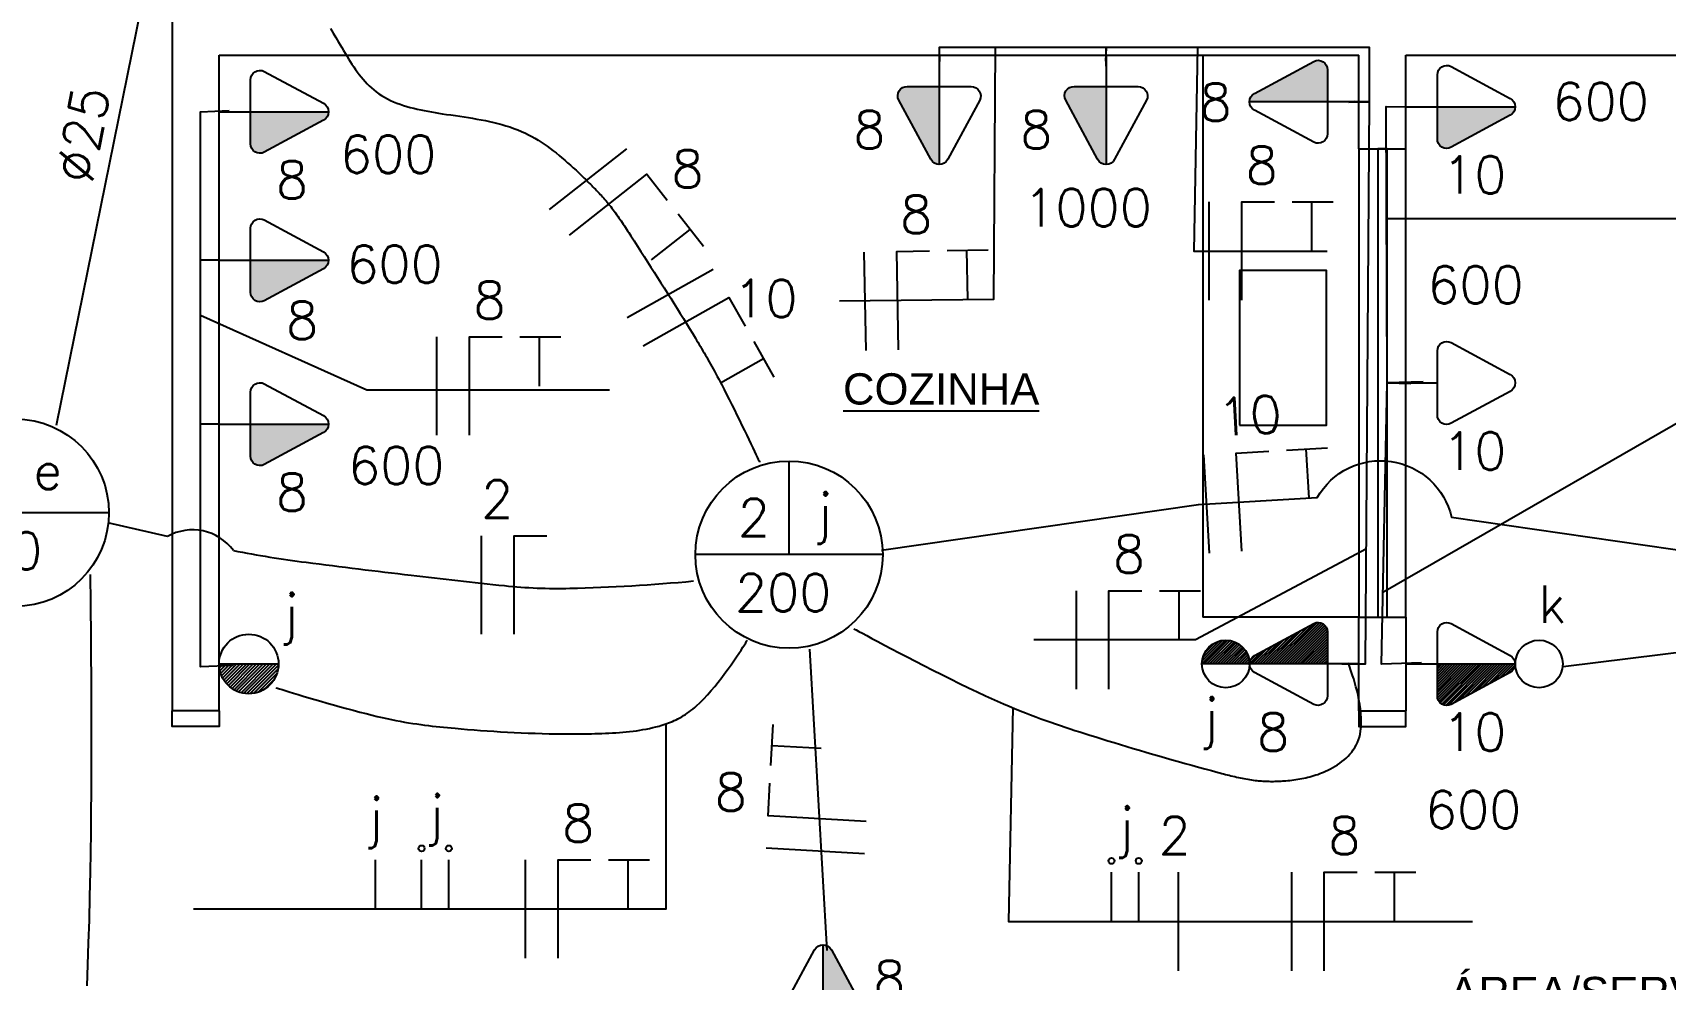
# Model space of a CAD drawing. Header units: millimetres. Extents: x 37 to 167, y 28 to 58.
# Drawn here: x 44.75 to 49.98, y 43.42 to 46.45 of the extents above; entities that cross this region are included whole.
import ezdxf

# ---------------------------------------------------------------- set-up
doc = ezdxf.new("R2010")
doc.units = ezdxf.units.MM
for name, color, linetype in [('ARQ-Banho_Cozinha_Serviço', 8, 'Continuous'), ('ELE-ELETRODUTOS', 5, 'Continuous'), ('ELE-FIAÇÃO', 10, 'Continuous'), ('ELE-PONTO_ELÉTRICO', 14, 'Continuous'), ('ESQUADRIAS', 9, 'Continuous'), ('PAREDE', 8, 'Continuous'), ('PAREDE-BAIXA', 9, 'Continuous'), ('TXT_0', 7, 'Continuous')]:
    doc.layers.add(name, color=color, linetype=linetype)
doc.styles.add('ADITIVOCAD', font='RomanS')
doc.styles.get("Standard").update_dxf_attribs({"font": 'Arial'})
pattern_1 = [(45, (14.318479, 8.071904), (-0.0035355339, 0.0035355339), [])]

# ---------------------------------------------------------------- blocks, each defined once
blk = doc.blocks.new('ADC_JPL')
at = {"linetype": 'ByBlock', "flags": 128}
blk.add_lwpolyline([(0, -0.015), (1, -0.015), (1, 0.015), (0, 0.015)], close=True, dxfattribs=at)
at = {"flags": 8}
blk.add_attdef('$JANELA', (0.5, 0.2002), '', height=0.09, dxfattribs=at)
blk = doc.blocks.new('ADCE_LINCT')
for p, q in [((0, 0), (0, 0.2499)), ((0.2499, 0), (-0.2499, 0))]:
    blk.add_line(p, q)
blk.add_circle((0, 0), 0.2499)
at = {"flags": 8}
for tag, p in [('$A', (-0.089, 0.0992)), ('$B', (0.0909, 0.096)), ('$C', (-0.0013, -0.1014))]:
    blk.add_attdef(tag, p, '', height=0.1, dxfattribs=at)
blk = doc.blocks.new('ADCE_TM_2P')
blk.add_hatch(color=256).paths.add_polyline_path([(0.0842, 0), (0.0842, -0.0869), (0.0847, -0.0907), (0.0857, -0.0945), (0.0873, -0.098), (0.0894, -0.1012), (0.092, -0.1041), (0.095, -0.1065), (0.0984, -0.1085), (0.102, -0.1098), (0.1058, -0.1106), (0.1096, -0.1108), (0.1135, -0.1104), (0.1172, -0.1094), (0.1207, -0.1079), (0.2784, -0.0226), (0.2817, -0.0204), (0.2846, -0.0178), (0.2871, -0.0148), (0.2892, -0.0114), (0.2906, -0.0078), (0.2915, -0.0039), (0.2918, 0)])
blk.add_line((0.0842, 0), (0.2918, 0))
at = {"flags": 128}
blk.add_lwpolyline([(0, 0), (0.0842, 0), (0.0842, 0.0853, -0.5575), (0.1207, 0.1079), (0.2784, 0.0226, -0.5959), (0.2784, -0.0226), (0.1207, -0.1079, -0.5789), (0.0842, -0.0853), (0.0842, 0)], format="xyb", dxfattribs=at)
at = {"flags": 8}
for tag, p in [('$C', (0.1994, 0.3183)), ('$A', (0.1994, -0.1817))]:
    blk.add_attdef(tag, p, '', height=0.09, dxfattribs=at)
blk = doc.blocks.new('ADCE_TM-IT3W')
h = blk.add_hatch()
h.set_pattern_fill('_U', color=256, scale=0.005, angle=45, style=0, pattern_type=2)
h.set_pattern_definition(pattern_1)
h.paths.add_polyline_path([(0.0842, 0), (0.0842, -0.0869), (0.0847, -0.0907), (0.0857, -0.0945), (0.0873, -0.098), (0.0894, -0.1012), (0.092, -0.1041), (0.095, -0.1065), (0.0984, -0.1085), (0.102, -0.1098), (0.1058, -0.1106), (0.1096, -0.1108), (0.1135, -0.1104), (0.1172, -0.1094), (0.1207, -0.1079), (0.2784, -0.0226), (0.2817, -0.0204), (0.2846, -0.0178), (0.2871, -0.0148), (0.2892, -0.0114), (0.2906, -0.0078), (0.2915, -0.0039), (0.2915, 0)])
h = blk.add_hatch()
h.set_pattern_fill('_U', color=256, scale=0.005, angle=45, style=0, pattern_type=2)
h.set_pattern_definition(pattern_1)
h.paths.add_polyline_path([(0.4189, 0), (0.2918, 0), (0.2925, -0.009), (0.2944, -0.0179), (0.2976, -0.0264), (0.3019, -0.0344), (0.3074, -0.0416), (0.3138, -0.048), (0.321, -0.0535), (0.329, -0.0578), (0.3375, -0.061), (0.3463, -0.0629), (0.3554, -0.0635), (0.3644, -0.0629), (0.3733, -0.061), (0.3818, -0.0578), (0.3897, -0.0535), (0.397, -0.048), (0.4034, -0.0416), (0.4088, -0.0344), (0.4132, -0.0264), (0.4164, -0.0179), (0.4183, -0.009)])
for p, q in [((0.0842, 0), (0.2918, 0)), ((0.2918, 0), (0.4189, 0))]:
    blk.add_line(p, q)
at = {"flags": 128}
blk.add_lwpolyline([(0, 0), (0.0842, 0), (0.0842, 0.0853, -0.5575), (0.1207, 0.1079), (0.2784, 0.0226, -0.5959), (0.2784, -0.0226), (0.1207, -0.1079, -0.5789), (0.0842, -0.0853), (0.0842, 0)], format="xyb", dxfattribs=at)
blk.add_circle((0.3554, 0), 0.0635)
at = {"flags": 8}
for tag, p in [('$C', (0.1994, 0.3183)), ('$B', (0.3992, 0.1595)), ('$A', (0.1994, -0.1817))]:
    blk.add_attdef(tag, p, '', height=0.09, dxfattribs=at)
blk = doc.blocks.new('ADCE_INT3W')
h = blk.add_hatch()
h.set_pattern_fill('_U', color=256, scale=0.005, angle=45, style=0, pattern_type=2)
h.set_pattern_definition(pattern_1)
h.paths.add_polyline_path([(0.1271, 0), (0, 0), (0.0006, -0.009), (0.0026, -0.0179), (0.0057, -0.0264), (0.0101, -0.0344), (0.0155, -0.0416), (0.0219, -0.048), (0.0292, -0.0535), (0.0371, -0.0578), (0.0456, -0.061), (0.0545, -0.0629), (0.0635, -0.0635), (0.0726, -0.0629), (0.0815, -0.061), (0.0899, -0.0578), (0.0979, -0.0535), (0.1052, -0.048), (0.1116, -0.0416), (0.117, -0.0344), (0.1214, -0.0264), (0.1245, -0.0179), (0.1264, -0.009)])
blk.add_line((0, 0), (0.1271, 0))
blk.add_circle((0.0635, 0), 0.0635)
at = {"flags": 8}
for tag, p in [('$B', (0.1735, 0.1343)), ('$A', (0.1594, -0.1326))]:
    blk.add_attdef(tag, p, '', height=0.09, dxfattribs=at)
blk = doc.blocks.new('ADCE_TB_2P')
at = {"flags": 128}
blk.add_lwpolyline([(0, 0), (0.0842, 0), (0.0842, 0.0853, -0.5575), (0.1207, 0.1079), (0.2784, 0.0226, -0.5959), (0.2784, -0.0226), (0.1207, -0.1079, -0.5789), (0.0842, -0.0853), (0.0842, 0)], format="xyb", dxfattribs=at)
at = {"flags": 8}
for tag, p in [('$C', (0.1994, 0.3183)), ('$A', (0.1994, -0.1817))]:
    blk.add_attdef(tag, p, '', height=0.09, dxfattribs=at)
blk = doc.blocks.new('ADCE_TM-IT1')
h = blk.add_hatch()
h.set_pattern_fill('_U', color=256, scale=0.005, angle=45, style=0, pattern_type=2)
h.set_pattern_definition(pattern_1)
h.paths.add_polyline_path([(0.0842, 0), (0.0842, -0.0869), (0.0847, -0.0907), (0.0857, -0.0945), (0.0873, -0.098), (0.0894, -0.1012), (0.092, -0.1041), (0.095, -0.1065), (0.0984, -0.1085), (0.102, -0.1098), (0.1058, -0.1106), (0.1096, -0.1108), (0.1135, -0.1104), (0.1172, -0.1094), (0.1207, -0.1079), (0.2784, -0.0226), (0.2817, -0.0204), (0.2846, -0.0178), (0.2871, -0.0148), (0.2892, -0.0114), (0.2906, -0.0078), (0.2915, -0.0039), (0.2915, 0)])
blk.add_line((0.0842, 0), (0.2918, 0))
at = {"flags": 128}
blk.add_lwpolyline([(0, 0), (0.0842, 0), (0.0842, 0.0853, -0.5575), (0.1207, 0.1079), (0.2784, 0.0226, -0.5959), (0.2784, -0.0226), (0.1207, -0.1079, -0.5789), (0.0842, -0.0853), (0.0842, 0)], format="xyb", dxfattribs=at)
blk.add_circle((0.3554, 0), 0.0635)
at = {"flags": 8}
for tag, p in [('$C', (0.1994, 0.3183)), ('$B', (0.3992, 0.1595)), ('$A', (0.1994, -0.1817))]:
    blk.add_attdef(tag, p, '', height=0.09, dxfattribs=at)
blk = doc.blocks.new('ADCE_FN')
at = {"flags": 128}
for points in [[(-0.0495, -0.15), (-0.0495, 0.15)], [(0.0495, -0.15), (0.0495, 0.15), (0.1495, 0.15)]]:
    blk.add_lwpolyline(points, dxfattribs=at)
at = {"flags": 8}
blk.add_attdef('A', (-0.043, 0.212), '', height=0.1, dxfattribs=at)
blk = doc.blocks.new('ADCE_FNT')
at = {"flags": 128}
for points in [[(-0.1565, -0.15), (-0.1565, 0.15)], [(-0.0575, -0.15), (-0.0575, 0.15), (0.0425, 0.15)], [(0.0965, 0.15), (0.2215, 0.15)], [(0.1565, 0), (0.1565, 0.15)]]:
    blk.add_lwpolyline(points, dxfattribs=at)
at = {"flags": 8}
blk.add_attdef('A', (-0.0374, 0.212), '', height=0.1, dxfattribs=at)
blk = doc.blocks.new('ADCE_RP')
at = {"flags": 128}
for points in [[(-0.0416, 0), (-0.0416, 0.15)], [(0.0416, 0), (0.0416, 0.15)]]:
    blk.add_lwpolyline(points, dxfattribs=at)
for centre in [(-0.0413, 0.1848), (0.0419, 0.1848)]:
    blk.add_circle(centre, 0.00924)
at = {"flags": 8}
blk.add_attdef('B', (-0.0008, 0.2701), '', height=0.1, dxfattribs=at)
blk = doc.blocks.new('ADCE_F')
at = {"flags": 128}
blk.add_lwpolyline([(0, -0.15), (0, 0.15)], dxfattribs=at)
at = {"flags": 8}
blk.add_attdef('A', (-0.0066, 0.262), '', height=0.1, dxfattribs=at)
blk = doc.blocks.new('ADCE_R')
at = {"flags": 128}
blk.add_lwpolyline([(0, 0), (0, 0.15)], dxfattribs=at)
at = {"flags": 8}
blk.add_attdef('B', (-0.0041, 0.262), '', height=0.1, dxfattribs=at)

msp = doc.modelspace()

# ---------------------------------------------------------------- linework, layer by layer
msp.add_line((45.3485, 44.2751), (45.1985, 44.2751))
at = {"layer": 'ARQ-Banho_Cozinha_Serviço'}
for p in [(48.4985, 46.3751), (48.9985, 44.5751)]:
    msp.add_line(p, (48.4985, 44.5751), dxfattribs=at)
at = {"layer": 'ARQ-Banho_Cozinha_Serviço', "flags": 128}
msp.add_lwpolyline([(48.6155, 45.1894), (48.8947, 45.1894), (48.8947, 45.6851), (48.6155, 45.6851)], close=True, dxfattribs=at)
at = {"layer": 'ELE-ELETRODUTOS'}
for p, q in [((45.3485, 45.7177), (45.2894, 45.7177)), ((45.3485, 45.1931), (45.2894, 45.1931)), ((45.183, 44.8331), (44.9925, 44.8773))]:
    msp.add_line(p, q, dxfattribs=at)
at = {"layer": 'ELE-ELETRODUTOS', "flags": 128}
for points in [[(45.1392, 46.7299), (44.8272, 45.1885)], [(45.7049, 46.4595), (45.7136, 46.4453), (45.7223, 46.431), (45.7309, 46.4167), (45.7309, 46.4167), (45.7362, 46.4077), (45.7415, 46.3987), (45.7468, 46.3898), (45.7522, 46.3808), (45.7576, 46.372), (45.763, 46.3632), (45.7684, 46.3545), (45.774, 46.3459), (45.7796, 46.3374), (45.7853, 46.329), (45.7912, 46.3209), (45.7972, 46.3129), (45.8033, 46.305), (45.8095, 46.2974), (45.816, 46.2901), (45.8226, 46.283), (45.8295, 46.2761), (45.8365, 46.2695), (45.8438, 46.2633), (45.8513, 46.2573), (45.86, 46.2511), (45.869, 46.2452), (45.8782, 46.2397), (45.8878, 46.2346), (45.8976, 46.2299), (45.9076, 46.2254), (45.9178, 46.2213), (45.9283, 46.2175), (45.9389, 46.2139), (45.9497, 46.2106), (45.9607, 46.2075), (45.9717, 46.2046), (45.9829, 46.2019), (45.9942, 46.1995), (46.0056, 46.1971), (46.017, 46.1949), (46.0285, 46.1929), (46.04, 46.1909), (46.0515, 46.189), (46.063, 46.1872), (46.0771, 46.1851), (46.0911, 46.183), (46.1051, 46.1809), (46.1191, 46.1788), (46.133, 46.1767), (46.1468, 46.1746), (46.1605, 46.1724), (46.1742, 46.17), (46.1877, 46.1676), (46.2012, 46.1649), (46.2146, 46.1621), (46.2279, 46.1592), (46.241, 46.1559), (46.254, 46.1524), (46.2669, 46.1487), (46.2797, 46.1446), (46.2923, 46.1402), (46.3048, 46.1355), (46.3171, 46.1303), (46.3292, 46.1248), (46.3396, 46.1196), (46.3499, 46.1142), (46.36, 46.1084), (46.3701, 46.1024), (46.38, 46.0961), (46.3898, 46.0896), (46.3995, 46.0828), (46.4091, 46.0758), (46.4186, 46.0686), (46.428, 46.0613), (46.4373, 46.0537), (46.4465, 46.046), (46.4557, 46.0382), (46.4647, 46.0303), (46.4737, 46.0222), (46.4826, 46.0141), (46.4915, 46.0059), (46.5002, 45.9976), (46.5089, 45.9893), (46.5176, 45.981), (46.5217, 45.9771), (46.5257, 45.9731), (46.5298, 45.9691), (46.5338, 45.9652), (46.5378, 45.9612), (46.5418, 45.9572), (46.5458, 45.9532), (46.5497, 45.9492), (46.5537, 45.9452), (46.5576, 45.9411), (46.5614, 45.9371), (46.5653, 45.933), (46.5691, 45.9289), (46.5729, 45.9248), (46.5766, 45.9206), (46.5803, 45.9164), (46.584, 45.9122), (46.5876, 45.908), (46.5912, 45.9037), (46.5948, 45.8994), (46.5987, 45.8946), (46.6026, 45.8896), (46.6064, 45.8847), (46.6102, 45.8797), (46.614, 45.8747), (46.6177, 45.8696), (46.6214, 45.8645), (46.625, 45.8594), (46.6287, 45.8542), (46.6322, 45.8491), (46.6358, 45.8438), (46.6393, 45.8386), (46.6429, 45.8334), (46.6464, 45.8281), (46.6499, 45.8228), (46.6533, 45.8175), (46.6568, 45.8121), (46.6603, 45.8068), (46.6637, 45.8014), (46.6672, 45.7961), (46.6779, 45.7796), (46.6886, 45.763), (46.6993, 45.7463), (46.71, 45.7296), (46.7207, 45.7129), (46.7314, 45.6962), (46.7421, 45.6794), (46.7527, 45.6627), (46.7633, 45.646), (46.7739, 45.6294), (46.7843, 45.6128), (46.7947, 45.5963), (46.805, 45.5799), (46.8152, 45.5636), (46.8253, 45.5474), (46.8352, 45.5313), (46.8451, 45.5154), (46.8547, 45.4996), (46.8642, 45.484), (46.8736, 45.4686), (46.8777, 45.4619), (46.8817, 45.4551), (46.8858, 45.4484), (46.8898, 45.4417), (46.8938, 45.4349), (46.8978, 45.4281), (46.9018, 45.4212), (46.9058, 45.4143), (46.9099, 45.4073), (46.914, 45.4001), (46.9181, 45.3929), (46.9222, 45.3855), (46.9265, 45.3779), (46.9307, 45.3702), (46.935, 45.3623), (46.9394, 45.3542), (46.9439, 45.3458), (46.9485, 45.3373), (46.9531, 45.3284), (46.9579, 45.3193), (46.9657, 45.3041), (46.9738, 45.2882), (46.982, 45.2719), (46.9903, 45.2553), (46.9986, 45.2386), (47.0069, 45.2219), (47.015, 45.2053), (47.0229, 45.189), (47.0306, 45.1731), (47.038, 45.1579), (47.0449, 45.1434), (47.0515, 45.1298), (47.0575, 45.1172), (47.0629, 45.1058), (47.0676, 45.0958), (47.0717, 45.0872), (47.075, 45.0803), (47.0774, 45.0752), (47.0789, 45.072), (47.0794, 45.071)], [(48.1895, 46.3397), (48.1895, 46.3987), (47.6546, 46.3996), (47.6556, 46.3547)], [(48.9665, 46.2237), (49.0324, 46.2251), (49.0324, 46.3987), (48.1889, 46.3987), (48.1868, 46.3551)], [(48.9438, 44.4257), (49.0199, 44.4257), (49.0324, 46.2251), (48.9852, 46.2262)], [(45.3948, 44.4206), (45.2894, 44.4161), (45.2894, 46.1933), (45.381, 46.1979)], [(49.2037, 45.3286), (49.0885, 45.3251), (49.0855, 46.2106), (49.1692, 46.2086)], [(49.1987, 44.429), (49.0707, 44.424), (49.0885, 45.3251), (49.1643, 45.3236)], [(44.9358, 44.7118), (44.9359, 44.7079), (44.936, 44.6962), (44.9363, 44.6775), (44.9366, 44.6521), (44.9369, 44.6206), (44.9373, 44.5835), (44.9377, 44.5413), (44.938, 44.4945), (44.9384, 44.4436), (44.9387, 44.3891), (44.939, 44.3316), (44.9392, 44.2715), (44.9393, 44.2093), (44.9392, 44.1456), (44.9391, 44.0808), (44.9388, 44.0155), (44.9383, 43.9501), (44.9377, 43.8853), (44.9369, 43.8214), (44.9358, 43.759), (44.9341, 43.6802), (44.9321, 43.6046), (44.9298, 43.532), (44.9274, 43.462), (44.9249, 43.3945)], [(45.5306, 44.3494), (45.5319, 44.349), (45.5357, 44.3478), (45.5419, 44.3459), (45.5502, 44.3433), (45.5605, 44.34), (45.5727, 44.3363), (45.5865, 44.332), (45.6017, 44.3274), (45.6183, 44.3223), (45.6361, 44.317), (45.6548, 44.3114), (45.6743, 44.3057), (45.6945, 44.2999), (45.7151, 44.294), (45.736, 44.2881), (45.7571, 44.2823), (45.7781, 44.2766), (45.7988, 44.2711), (45.8192, 44.2659), (45.839, 44.261), (45.8551, 44.2572), (45.8706, 44.2536), (45.8857, 44.2503), (45.9004, 44.2472), (45.9147, 44.2444), (45.9287, 44.2417), (45.9423, 44.2392), (45.9556, 44.2369), (45.9687, 44.2348), (45.9815, 44.2329), (45.9942, 44.231), (46.0066, 44.2293), (46.019, 44.2278), (46.0312, 44.2263), (46.0433, 44.2249), (46.0554, 44.2236), (46.0675, 44.2224), (46.0796, 44.2212), (46.0918, 44.2201), (46.104, 44.219), (46.1241, 44.2172), (46.1445, 44.2156), (46.1652, 44.2139), (46.1861, 44.2124), (46.2073, 44.2109), (46.2286, 44.2094), (46.2502, 44.2081), (46.2719, 44.2069), (46.2938, 44.2057), (46.3158, 44.2047), (46.338, 44.2038), (46.3603, 44.203), (46.3827, 44.2023), (46.4051, 44.2018), (46.4277, 44.2014), (46.4503, 44.2011), (46.4729, 44.201), (46.4955, 44.201), (46.5182, 44.2012), (46.5408, 44.2016), (46.5408, 44.2016), (46.5521, 44.2019), (46.5634, 44.2022), (46.5746, 44.2025), (46.5858, 44.203), (46.597, 44.2035), (46.6082, 44.2041), (46.6193, 44.2048), (46.6303, 44.2056), (46.6413, 44.2065), (46.6523, 44.2075), (46.6632, 44.2087), (46.674, 44.21), (46.6847, 44.2114), (46.6954, 44.213), (46.7059, 44.2148), (46.7164, 44.2167), (46.7268, 44.2188), (46.737, 44.2211), (46.7472, 44.2236), (46.7572, 44.2262), (46.7572, 44.2262), (46.7634, 44.228), (46.7696, 44.2299), (46.7758, 44.2319), (46.7819, 44.234), (46.7879, 44.2362), (46.794, 44.2386), (46.8, 44.2411), (46.806, 44.2437), (46.8119, 44.2465), (46.8179, 44.2495), (46.8238, 44.2527), (46.8298, 44.256), (46.8357, 44.2596), (46.8416, 44.2633), (46.8475, 44.2673), (46.8535, 44.2715), (46.8594, 44.276), (46.8654, 44.2807), (46.8714, 44.2857), (46.8774, 44.2909), (46.8891, 44.3019), (46.9009, 44.3138), (46.9127, 44.3264), (46.9244, 44.3396), (46.9358, 44.3533), (46.9471, 44.3672), (46.958, 44.3813), (46.9685, 44.3953), (46.9786, 44.409), (46.9882, 44.4225), (46.9972, 44.4354), (47.0055, 44.4476), (47.0131, 44.4589), (47.0199, 44.4693), (47.0258, 44.4785), (47.0309, 44.4864), (47.0349, 44.4928), (47.0378, 44.4976), (47.0397, 44.5006), (47.0403, 44.5016)], [(47.3814, 44.5379), (47.3832, 44.5369), (47.3885, 44.534), (47.3969, 44.5295), (47.4083, 44.5233), (47.4224, 44.5158), (47.439, 44.5069), (47.4579, 44.4968), (47.4789, 44.4857), (47.5016, 44.4738), (47.5258, 44.4611), (47.5514, 44.4477), (47.5781, 44.4339), (47.6056, 44.4198), (47.6338, 44.4055), (47.6623, 44.3911), (47.691, 44.3769), (47.7196, 44.3628), (47.7479, 44.3491), (47.7756, 44.3359), (47.8026, 44.3234), (47.8223, 44.3144), (47.8414, 44.3059), (47.8601, 44.2977), (47.8783, 44.2899), (47.896, 44.2825), (47.9134, 44.2754), (47.9303, 44.2686), (47.947, 44.2621), (47.9634, 44.2558), (47.9796, 44.2498), (47.9955, 44.244), (48.0113, 44.2384), (48.027, 44.2329), (48.0426, 44.2276), (48.0581, 44.2224), (48.0736, 44.2173), (48.0892, 44.2122), (48.1048, 44.2072), (48.1205, 44.2022), (48.1363, 44.1973), (48.1555, 44.1913), (48.175, 44.1852), (48.1947, 44.1792), (48.2145, 44.1731), (48.2346, 44.167), (48.2549, 44.1609), (48.2753, 44.1548), (48.2958, 44.1487), (48.3165, 44.1426), (48.3373, 44.1365), (48.3581, 44.1305), (48.3791, 44.1245), (48.4, 44.1185), (48.4211, 44.1125), (48.4421, 44.1066), (48.4632, 44.1007), (48.4842, 44.0949), (48.5053, 44.0891), (48.5263, 44.0834), (48.5472, 44.0778), (48.5531, 44.0762), (48.5591, 44.0746), (48.565, 44.0731), (48.5709, 44.0715), (48.5768, 44.07), (48.5828, 44.0685), (48.5887, 44.067), (48.5946, 44.0656), (48.6005, 44.0642), (48.6065, 44.0629), (48.6124, 44.0615), (48.6183, 44.0603), (48.6243, 44.0591), (48.6302, 44.0579), (48.6362, 44.0568), (48.6422, 44.0558), (48.6481, 44.0548), (48.6541, 44.0539), (48.6601, 44.0531), (48.6661, 44.0523), (48.671, 44.0518), (48.6759, 44.0513), (48.6807, 44.0509), (48.6856, 44.0505), (48.6905, 44.0501), (48.6954, 44.0499), (48.7003, 44.0496), (48.7052, 44.0495), (48.7101, 44.0493), (48.715, 44.0492), (48.7199, 44.0492), (48.7248, 44.0492), (48.7297, 44.0493), (48.7346, 44.0494), (48.7395, 44.0495), (48.7444, 44.0498), (48.7493, 44.05), (48.7542, 44.0503), (48.7591, 44.0506), (48.764, 44.051), (48.764, 44.051), (48.7705, 44.0516), (48.7771, 44.0523), (48.7836, 44.053), (48.79, 44.0538), (48.7965, 44.0547), (48.803, 44.0558), (48.8094, 44.0569), (48.8159, 44.0581), (48.8223, 44.0594), (48.8287, 44.0608), (48.835, 44.0623), (48.8414, 44.064), (48.8477, 44.0657), (48.854, 44.0676), (48.8603, 44.0695), (48.8665, 44.0716), (48.8727, 44.0739), (48.8789, 44.0762), (48.885, 44.0787), (48.8912, 44.0813), (48.8991, 44.0849), (48.907, 44.0888), (48.9147, 44.093), (48.9224, 44.0973), (48.9298, 44.102), (48.9371, 44.107), (48.9441, 44.1122), (48.9509, 44.1177), (48.9575, 44.1235), (48.9637, 44.1297), (48.9696, 44.1361), (48.9752, 44.1429), (48.9804, 44.1501), (48.9852, 44.1575), (48.9895, 44.1654), (48.9934, 44.1736), (48.9968, 44.1822), (48.9997, 44.1911), (49.0021, 44.2005), (49.0039, 44.2103), (49.0054, 44.2235), (49.0059, 44.2374), (49.0057, 44.2516), (49.0047, 44.2662), (49.0031, 44.2809), (49.001, 44.2956), (48.9984, 44.3102), (48.9954, 44.3246), (48.9922, 44.3386), (48.9887, 44.3521), (48.9852, 44.3649), (48.9816, 44.377), (48.9782, 44.3881), (48.9749, 44.3982), (48.9718, 44.4071), (48.9692, 44.4147), (48.9669, 44.4208), (48.9652, 44.4254), (48.9641, 44.4282), (48.9637, 44.4292), (48.9637, 44.4292)], [(50.2818, 44.4935), (49.6528, 44.4156)], [(47.2396, 44.4721), (47.2945, 43.5077)]]:
    msp.add_lwpolyline(points, dxfattribs=at)
for points in [[(47.4698, 44.7898), (48.4849, 44.9357), (48.865, 44.9578, -0.6842), (49.2948, 44.8951), (50.0917, 44.7794)], [(45.3946, 44.7885, 0.0176), (45.6275, 44.7505, 0.0024), (45.9634, 44.7094, 0.0028), (46.2626, 44.6759, 0.0327), (46.4717, 44.6674, 0.0172), (46.8678, 44.6908)]]:
    msp.add_lwpolyline(points, format="xyb", dxfattribs=at)
at = {"layer": 'ELE-ELETRODUTOS'}
msp.add_arc((45.2636, 44.6915), 0.1629, 36.538, 119.6637, dxfattribs=at)
at = {"layer": 'ELE-FIAÇÃO', "flags": 128}
for points in [[(47.8335, 46.3993), (47.8284, 45.5921), (47.3347, 45.5869)], [(48.4814, 46.3987), (48.4699, 45.747), (48.8966, 45.747)], [(49.0869, 45.8513), (50.6731, 45.8513)], [(45.2894, 45.5422), (45.8221, 45.3034), (46.5992, 45.3034)], [(49.0753, 44.6552), (50.288, 45.353), (51.4093, 45.353)], [(49.0225, 44.7936), (48.4746, 44.5019), (47.9571, 44.5019)], [(47.8901, 44.2856), (47.8764, 43.6004), (49.3616, 43.6004)], [(46.7795, 44.2322), (46.7795, 43.6403), (45.2672, 43.6403)]]:
    msp.add_lwpolyline(points, dxfattribs=at)
at = {"layer": 'ESQUADRIAS', "flags": 128}
for points in [[(45.3485, 44.2751), (45.3485, 44.2251), (45.1985, 44.2251), (45.1985, 44.2751)], [(48.9985, 44.2751), (48.9985, 44.2251), (49.1485, 44.2251), (49.1485, 44.2751)]]:
    msp.add_lwpolyline(points, dxfattribs=at)
at = {"layer": 'PAREDE'}
for p, q in [((45.1985, 48.4251), (45.1985, 44.2751)), ((45.3485, 46.3751), (48.9985, 46.3751)), ((45.3485, 44.2751), (45.3485, 46.3751)), ((48.9985, 46.0751), (48.9985, 46.3751)), ((49.1485, 46.0751), (49.1485, 46.3751)), ((49.1485, 46.3751), (51.6485, 46.3751)), ((48.9985, 46.0751), (49.1485, 46.0751)), ((48.9985, 44.2751), (48.9985, 44.5751)), ((48.9985, 44.5751), (49.1485, 44.5751)), ((49.1485, 44.5751), (49.1485, 44.2751)), ((48.9985, 44.2751), (49.1485, 44.2751))]:
    msp.add_line(p, q, dxfattribs=at)
at = {"layer": 'PAREDE-BAIXA'}
for p, q in [((48.9985, 46.0751), (48.9985, 44.5751)), ((49.1485, 44.5751), (49.1485, 46.0751))]:
    msp.add_line(p, q, dxfattribs=at)

# ---------------------------------------------------------------- block references
at = {"layer": 'ELE-FIAÇÃO'}
ref = msp.add_blockref('ADCE_FNT', (46.6319, 45.8484), dxfattribs=dict(at, xscale=1.05, yscale=1.05, zscale=1.05, rotation=308.1547))
ref.add_attrib('A', '8', (46.797, 45.9508), dxfattribs={"layer": 'TXT_0', "height": 0.12, "style": 'ADITIVOCAD'})
ref = msp.add_blockref('ADCE_FNT', (48.6833, 45.747), dxfattribs=dict(at, xscale=1.05, yscale=1.05, zscale=1.05))
ref.add_attrib('A', '8', (48.6357, 45.9621), dxfattribs={"layer": 'TXT_0', "height": 0.12, "style": 'ADITIVOCAD'})
ref = msp.add_blockref('ADCE_FNT', (47.5816, 45.5895), dxfattribs=dict(at, xscale=1.05, yscale=1.05, zscale=1.05, rotation=1))
ref.add_attrib('A', '8', (47.5292, 45.8047), dxfattribs={"layer": 'TXT_0', "height": 0.12, "style": 'ADITIVOCAD'})
ref = msp.add_blockref('ADCE_FNT', (46.2106, 45.3148), dxfattribs=dict(at, xscale=1.05, yscale=1.05, zscale=1.05))
ref.add_attrib('A', '8', (46.1631, 45.5299), dxfattribs={"layer": 'TXT_0', "height": 0.12, "style": 'ADITIVOCAD'})
ref = msp.add_blockref('ADCE_FNT', (46.8736, 45.4686), dxfattribs=dict(at, xscale=1.05, yscale=1.05, zscale=1.05, rotation=299.413))
ref.add_attrib('A', '10', (46.9951, 45.5353), dxfattribs={"layer": 'TXT_0', "height": 0.12, "style": 'ADITIVOCAD'})
ref = msp.add_blockref('ADCE_FNT', (48.6749, 44.9468), dxfattribs=dict(at, xscale=1.05, yscale=1.05, zscale=1.05, rotation=3.3641))
ref.add_attrib('A', '10', (48.5493, 45.1548), dxfattribs={"layer": 'TXT_0', "height": 0.12, "rotation": 3.3641, "style": 'ADITIVOCAD'})
ref = msp.add_blockref('ADCE_FN', (46.2411, 44.6782), dxfattribs=dict(at, xscale=1.05, yscale=1.05, zscale=1.05))
ref.add_attrib('A', '2', (46.1877, 44.8933), dxfattribs={"layer": 'TXT_0', "height": 0.12, "style": 'ADITIVOCAD'})
ref = msp.add_blockref('ADCE_FNT', (48.2582, 44.5019), dxfattribs=dict(at, xscale=1.05, yscale=1.05, zscale=1.05))
ref.add_attrib('A', '8', (48.2107, 44.717), dxfattribs={"layer": 'TXT_0', "height": 0.12, "style": 'ADITIVOCAD'})
ref = msp.add_blockref('ADCE_FNT', (47.267, 43.9899), dxfattribs=dict(at, xscale=1.05, yscale=1.05, zscale=1.05, rotation=86.7897))
ref.add_attrib('A', '8', (46.9358, 43.9549), dxfattribs={"layer": 'TXT_0', "height": 0.12, "style": 'ADITIVOCAD'})
ref = msp.add_blockref('ADCE_R', (45.8489, 43.6403), dxfattribs=dict(at, xscale=1.05, yscale=1.05, zscale=1.05))
ref.add_attrib('B', 'j', (45.8218, 43.8754), dxfattribs={"layer": 'TXT_0', "height": 0.12, "style": 'ADITIVOCAD'})
ref = msp.add_blockref('ADCE_RP', (46.0402, 43.6403), dxfattribs=dict(at, xscale=1.05, yscale=1.05, zscale=1.05))
ref.add_attrib('B', 'j', (46.0165, 43.8839), dxfattribs={"layer": 'TXT_0', "height": 0.12, "style": 'ADITIVOCAD'})
ref = msp.add_blockref('ADCE_FNT', (46.4943, 43.6403), dxfattribs=dict(at, xscale=1.05, yscale=1.05, zscale=1.05))
ref.add_attrib('A', '8', (46.4468, 43.8554), dxfattribs={"layer": 'TXT_0', "height": 0.12, "style": 'ADITIVOCAD'})
ref = msp.add_blockref('ADCE_RP', (48.2495, 43.6004), dxfattribs=dict(at, xscale=1.05, yscale=1.05, zscale=1.05))
ref.add_attrib('B', 'j', (48.2257, 43.844), dxfattribs={"layer": 'TXT_0', "height": 0.12, "style": 'ADITIVOCAD'})
ref = msp.add_blockref('ADCE_F', (48.421, 43.6004), dxfattribs=dict(at, xscale=1.05, yscale=1.05, zscale=1.05))
ref.add_attrib('A', '2', (48.3569, 43.8155), dxfattribs={"layer": 'TXT_0', "height": 0.12, "style": 'ADITIVOCAD'})
ref = msp.add_blockref('ADCE_FNT', (48.9477, 43.6004), dxfattribs=dict(at, xscale=1.05, yscale=1.05, zscale=1.05))
ref.add_attrib('A', '8', (48.9002, 43.8155), dxfattribs={"layer": 'TXT_0', "height": 0.12, "style": 'ADITIVOCAD'})
at = {"layer": 'ELE-PONTO_ELÉTRICO'}
ref = msp.add_blockref('ADCE_TM_2P', (47.6546, 46.3751), dxfattribs=dict(at, xscale=1.2, yscale=1.2, zscale=1.2, rotation=270))
ref.add_attrib('$A', '8', (47.3795, 46.0758), dxfattribs={"layer": 'TXT_0', "height": 0.12, "style": 'ADITIVOCAD'})
ref = msp.add_blockref('ADCE_TM_2P', (48.1889, 46.3751), dxfattribs=dict(at, xscale=1.2, yscale=1.2, zscale=1.2, rotation=270))
ref.add_attrib('$A', '8', (47.9137, 46.0758), dxfattribs={"layer": 'TXT_0', "height": 0.12, "style": 'ADITIVOCAD'})
ref.add_attrib('$C', '1000', (47.9239, 45.8264), dxfattribs={"layer": 'TXT_0', "height": 0.12, "style": 'ADITIVOCAD'})
ref = msp.add_blockref('ADCE_TM_2P', (45.3485, 46.1933), dxfattribs=dict(at, xscale=1.2, yscale=1.2, zscale=1.2))
ref.add_attrib('$A', '8', (45.5306, 45.9152), dxfattribs={"layer": 'TXT_0', "height": 0.12, "style": 'ADITIVOCAD'})
ref.add_attrib('$C', '600', (45.7356, 45.9972), dxfattribs={"layer": 'TXT_0', "height": 0.12, "style": 'ADITIVOCAD'})
ref = msp.add_blockref('ADCE_TM_2P', (48.9985, 46.2251), dxfattribs=dict(at, xscale=1.2, yscale=1.2, zscale=1.2, rotation=180))
ref.add_attrib('$A', '8', (48.488, 46.1639), dxfattribs={"layer": 'TXT_0', "height": 0.12, "style": 'ADITIVOCAD'})
ref = msp.add_blockref('ADCE_TM_2P', (49.1485, 46.2091), dxfattribs=dict(at, xscale=1.2, yscale=1.2, zscale=1.2))
ref.add_attrib('$A', '10', (49.2649, 45.9311), dxfattribs={"layer": 'TXT_0', "height": 0.12, "style": 'ADITIVOCAD'})
ref.add_attrib('$C', '600', (49.6182, 46.166), dxfattribs={"layer": 'TXT_0', "height": 0.12, "style": 'ADITIVOCAD'})
ref = msp.add_blockref('ADCE_TM_2P', (45.3485, 45.7177), dxfattribs=dict(at, xscale=1.2, yscale=1.2, zscale=1.2))
ref.add_attrib('$A', '8', (45.563, 45.4653), dxfattribs={"layer": 'TXT_0', "height": 0.12, "style": 'ADITIVOCAD'})
ref.add_attrib('$C', '600', (45.7562, 45.6451), dxfattribs={"layer": 'TXT_0', "height": 0.12, "style": 'ADITIVOCAD'})
ref = msp.add_blockref('ADCE_TB_2P', (49.1485, 45.3251), dxfattribs=dict(at, xscale=1.2, yscale=1.2, zscale=1.2))
ref.add_attrib('$A', '10', (49.2649, 45.047), dxfattribs={"layer": 'TXT_0', "height": 0.12, "style": 'ADITIVOCAD'})
ref.add_attrib('$C', '600', (49.2174, 45.5794), dxfattribs={"layer": 'TXT_0', "height": 0.12, "style": 'ADITIVOCAD'})
ref = msp.add_blockref('ADCE_TM_2P', (45.3485, 45.1931), dxfattribs=dict(at, xscale=1.2, yscale=1.2, zscale=1.2))
ref.add_attrib('$A', '8', (45.5306, 44.9151), dxfattribs={"layer": 'TXT_0', "height": 0.12, "style": 'ADITIVOCAD'})
ref.add_attrib('$C', '600', (45.7617, 45.0004), dxfattribs={"layer": 'TXT_0', "height": 0.12, "style": 'ADITIVOCAD'})
ref = msp.add_blockref('ADCE_LINCT', (44.6959, 44.9093), dxfattribs=dict(at, xscale=1.2, yscale=1.2, zscale=1.2))
ref.add_attrib('$A', '1', (44.5405, 44.9683), dxfattribs={"layer": 'TXT_0', "height": 0.12, "style": 'ADITIVOCAD'})
ref.add_attrib('$B', 'e', (44.7535, 44.9844), dxfattribs={"layer": 'TXT_0', "height": 0.12, "style": 'ADITIVOCAD'})
ref.add_attrib('$C', '60', (44.5771, 44.7276), dxfattribs={"layer": 'TXT_0', "height": 0.12, "style": 'ADITIVOCAD'})
ref = msp.add_blockref('ADCE_LINCT', (47.1735, 44.7751), dxfattribs=dict(at, xscale=1.2, yscale=1.2, zscale=1.2))
ref.add_attrib('$A', '2', (47.0095, 44.8341), dxfattribs={"layer": 'TXT_0', "height": 0.12, "style": 'ADITIVOCAD'})
ref.add_attrib('$B', 'j', (47.2597, 44.8502), dxfattribs={"layer": 'TXT_0', "height": 0.12, "style": 'ADITIVOCAD'})
ref.add_attrib('$C', '200', (47.0005, 44.5934), dxfattribs={"layer": 'TXT_0', "height": 0.12, "style": 'ADITIVOCAD'})
ref = msp.add_blockref('ADCE_INT3W', (45.3485, 44.4251), dxfattribs=dict(at, xscale=1.5, yscale=1.5, zscale=1.5))
ref.add_attrib('$B', 'j', (45.551, 44.5278), dxfattribs={"layer": 'TXT_0', "height": 0.12, "style": 'ADITIVOCAD'})
ref = msp.add_blockref('ADCE_TM-IT1', (49.1485, 44.4251), dxfattribs=dict(at, xscale=1.2, yscale=1.2, zscale=1.2))
ref.add_attrib('$C', '600', (49.2098, 43.8984), dxfattribs={"layer": 'TXT_0', "height": 0.12, "style": 'ADITIVOCAD'})
ref.add_attrib('$A', '10', (49.2649, 44.147), dxfattribs={"layer": 'TXT_0', "height": 0.12, "style": 'ADITIVOCAD'})
ref.add_attrib('$B', 'k', (49.5733, 44.5565), dxfattribs={"layer": 'TXT_0', "height": 0.12, "style": 'ADITIVOCAD'})
ref = msp.add_blockref('ADCE_TM-IT3W', (48.9985, 44.4251), dxfattribs=dict(at, xscale=1.2, yscale=1.2, zscale=1.2, rotation=180))
ref.add_attrib('$A', '8', (48.6722, 44.147), dxfattribs={"layer": 'TXT_0', "height": 0.12, "style": 'ADITIVOCAD'})
ref.add_attrib('$B', 'j', (48.4966, 44.1937), dxfattribs={"layer": 'TXT_0', "height": 0.12, "style": 'ADITIVOCAD'})
ref = msp.add_blockref('ADCE_TM_2P', (47.2825, 43.1751), dxfattribs=dict(at, xscale=1.2, yscale=1.2, zscale=1.2, rotation=90))
ref.add_attrib('$A', '8', (47.4434, 43.3543), dxfattribs={"layer": 'TXT_0', "height": 0.12, "style": 'ADITIVOCAD'})
at = {"layer": 'ESQUADRIAS', "xscale": 1.5, "zscale": 1.5, "rotation": 270}
msp.add_blockref('ADC_JPL', (49.0735, 46.0751), dxfattribs=at)

# ---------------------------------------------------------------- texts
for s, p in [('%%UCOZINHA', (47.3464, 45.2559)), ('%%UÁREA/SERVIÇOS', (49.2873, 43.323))]:
    msp.add_text(s, height=0.1).set_placement(p)
at = {"layer": 'TXT_0', "style": 'ADITIVOCAD'}
msp.add_text('%%C25', height=0.12, rotation=79.056, dxfattribs=at).set_placement((44.9416, 45.9576))

doc.saveas('drawing.dxf')
